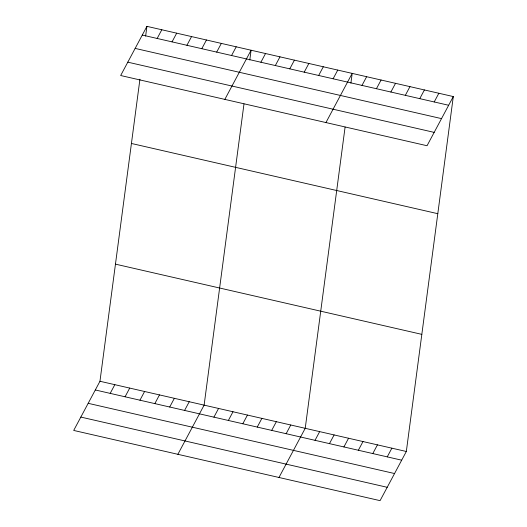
<?xml version="1.0" encoding="UTF-8"?>
<svg xmlns="http://www.w3.org/2000/svg" width="527" height="527" viewBox="0 0 527 527"><rect width="100%" height="100%" fill="white"/><g stroke="black" fill="none" stroke-linecap="round" stroke-linejoin="round"><path stroke-width="0.79" d="M453.299 96.566L427.041 145.735L120.67 75.519L146.928 26.35L453.299 96.566L406.33 451.481L380.072 500.65L73.701 430.434L99.959 381.265L139.932 79.215M145.636 36.113L146.928 26.35M243.988 103.905L204.12 405.138L177.869 454.307M249.798 59.986L251.089 50.223L224.838 99.392M345.093 127.079L305.225 428.306L278.974 477.475M350.903 83.154L352.194 73.398L325.943 122.567M157.158 38.464L161.809 29.762M172.039 41.87L176.69 33.168M186.92 45.282L191.571 36.58M201.801 48.695L206.452 39.993M216.683 52.107L221.333 43.405M231.564 55.513L236.215 46.811M260.891 62.239L265.536 53.537M275.331 65.546L279.982 56.844M110.189 393.373L114.84 384.67M289.778 68.859L294.422 60.157M125.07 396.785L129.714 388.083M304.217 72.166L308.868 63.464M139.951 400.197L144.596 391.495M318.664 75.48L323.308 66.777M154.833 403.61L159.477 394.907M333.104 78.786L337.754 70.084M169.714 407.015L174.358 398.313M184.595 410.428L189.239 401.726M361.99 85.407L366.64 76.705M376.436 88.72L381.08 80.018M213.922 417.147L218.567 408.445M390.876 92.027L395.527 83.325M228.362 420.46L233.006 411.758M405.322 95.341L409.966 86.639M242.809 423.767L247.453 415.065M419.762 98.648L424.413 89.946M257.248 427.081L261.893 418.379M434.208 101.961L438.853 93.259M271.695 430.388L276.339 421.686M286.135 433.701L290.779 424.999M315.021 440.322L319.672 431.62M329.467 443.629L334.111 434.933M343.907 446.942L348.558 438.24M358.353 450.249L362.998 441.554M372.793 453.563L377.444 444.86M387.24 456.869L391.884 448.174M142.277 35.052L448.655 105.268M135.149 48.405L441.521 118.621M127.804 62.166L434.176 132.382M131.427 143.469L437.799 213.692M115.453 264.139L421.831 334.362M99.959 381.265L406.33 451.481M95.308 389.967L401.679 460.183M88.18 403.32L394.552 473.536M80.835 417.074L387.207 487.297"/></g></svg>
